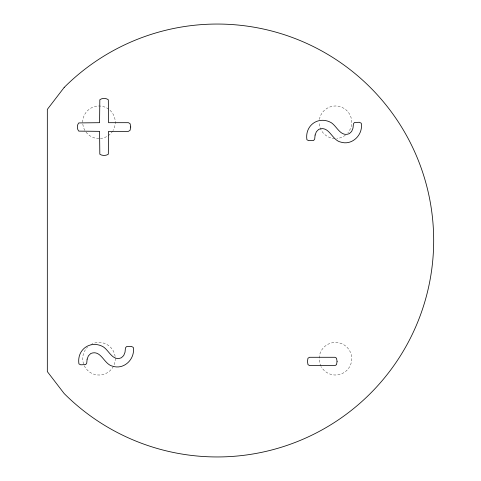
<?xml version="1.0" encoding="UTF-8"?>
<svg xmlns="http://www.w3.org/2000/svg" width="481" height="481" viewBox="0 0 481 481"><rect width="100%" height="100%" fill="white"/><g stroke="black" fill="none" stroke-linecap="round" stroke-linejoin="round"><path stroke-width="0.36" stroke-dasharray="2.4 1.8" d="M84.884 130.411A16.294 16.294 0 0 1 98.996 105.976A16.294 16.294 0 0 1 113.101 130.411M112.734 131.018A16.294 16.294 0 0 1 100.409 138.498M98.996 138.558A16.294 16.294 0 0 1 85.251 131.018M321.007 366.257A16.294 16.294 0 0 1 335.93 342.448A16.294 16.294 0 0 1 349.447 367.081A16.294 16.294 0 0 1 321.35 366.877M90.849 344.624A16.294 16.294 0 0 1 115.224 357.311A16.294 16.294 0 0 1 93.422 374.044A16.294 16.294 0 0 1 87.47 347.21M319.414 119.432A16.294 16.294 0 0 1 342.346 107.504A16.294 16.294 0 0 1 347.937 132.744M345.376 135.191A16.294 16.294 0 0 1 336.874 138.498M334.752 138.546A16.294 16.294 0 0 1 319.168 122.264"/><path stroke-width="0.72" d="M130.736 126.996L130.068 130.327L128.433 131.355L108.556 131.355L108.315 154.239C105.952 155.838 102.188 155.826 99.826 154.239L99.585 131.355L78.764 131.115C76.876 128.986 76.876 125.06 78.764 122.932L99.585 122.691L99.826 99.747C102.062 97.98 106.079 97.962 108.315 99.747L108.556 122.691L128.493 122.691L130.104 123.719L130.736 126.996M87.115 359.175L86.718 363.179L85.69 364.598L80.748 364.814L78.932 363.907C76.683 349.501 90.494 339.772 103.144 346.753C109.121 350.505 112.608 361.459 121.356 357.78L123.689 355.567L125.024 352.206L125.451 347.961L126.449 346.663L131.325 346.416L133.267 347.36C135.317 358.736 124.284 369.961 112.782 366.239C103.86 364.484 101.208 349.284 90.747 353.511L88.414 355.844L87.115 359.175M315.097 135.029L314.706 139.033L313.672 140.458L308.736 140.668L306.914 139.761C304.665 125.355 318.482 115.626 331.126 122.607C337.103 126.365 340.59 137.319 349.344 133.64L351.677 131.427L353.012 128.06L353.433 123.821L354.431 122.517L359.313 122.276L361.255 123.214C363.305 134.59 352.266 145.815 340.764 142.093C331.848 140.344 329.196 125.138 318.735 129.365L316.402 131.698L315.097 135.029M337.079 361.399L336.532 364.676L334.956 365.584L309.62 365.584L307.984 364.646L307.437 361.399L307.984 358.189L309.62 357.281L334.956 357.281L336.502 358.159L337.079 361.399M64.171 87.446L47.324 109.403L47.324 371.597L64.171 393.554A216.45 216.45 0 0 0 370.28 393.554A216.45 216.45 0 0 0 370.28 87.446A216.45 216.45 0 0 0 64.171 87.446"/></g></svg>
